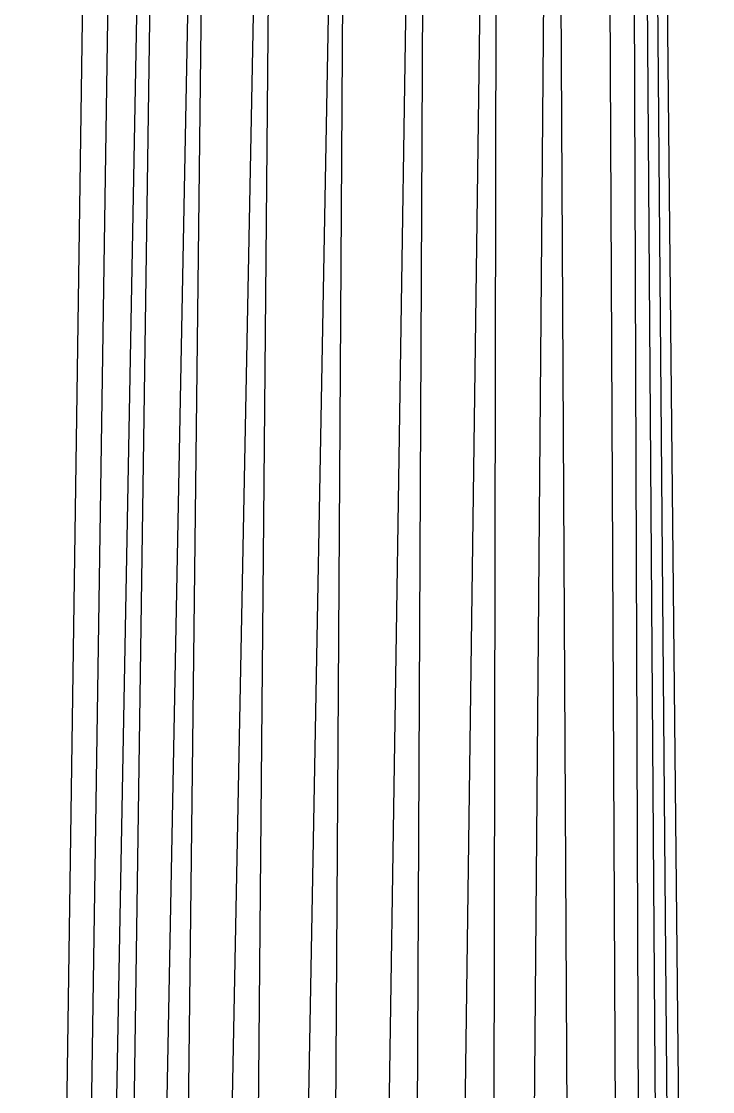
# Model space of a CAD drawing. Header units: inches. Extents: x 155 to 361, y 91 to 381.
# Drawn here: x 176.74 to 183.77, y 271.17 to 282.06 of the extents above; entities that cross this region are included whole.
import ezdxf

# ---------------------------------------------------------------- set-up
doc = ezdxf.new("R2010")
doc.units = ezdxf.units.IN
doc.header["$MEASUREMENT"] = 0
doc.layers.add('çziigi', color=10, linetype='Continuous')

msp = doc.modelspace()

# ---------------------------------------------------------------- linework, layer by layer
at = {"layer": 'çziigi'}
for p, q in [((177.081, 237.135), (178.004, 287.21)), ((178.111, 287.22), (177.404, 237.021)), ((178.622, 287.207), (178.044, 236.984)), ((178.843, 237.095), (179.295, 287.207)), ((176.737, 239.032), (177.433, 287.173)), ((177.687, 287.093), (176.947, 237.069)), ((177.569, 237.012), (178.528, 287.195)), ((178.222, 236.992), (179.195, 287.2)), ((179.949, 287.19), (179.04, 237.064)), ((179.723, 237.079), (180.039, 287.195)), ((180.724, 287.141), (179.947, 236.96)), ((180.604, 237.019), (180.842, 287.114)), ((181.463, 287.128), (180.8, 237.031)), ((181.492, 237.022), (181.574, 287.118)), ((182.089, 287.134), (181.666, 237.043)), ((182.199, 287.124), (182.468, 237.036)), ((182.945, 237.055), (182.703, 287.118)), ((182.955, 287.103), (183.127, 237.176)), ((183.066, 287.121), (183.436, 237.094)), ((183.586, 237.148), (183.17, 287.115)), ((183.256, 287.128), (183.768, 237.124))]:
    msp.add_line(p, q, dxfattribs=at)

doc.saveas('drawing.dxf')
